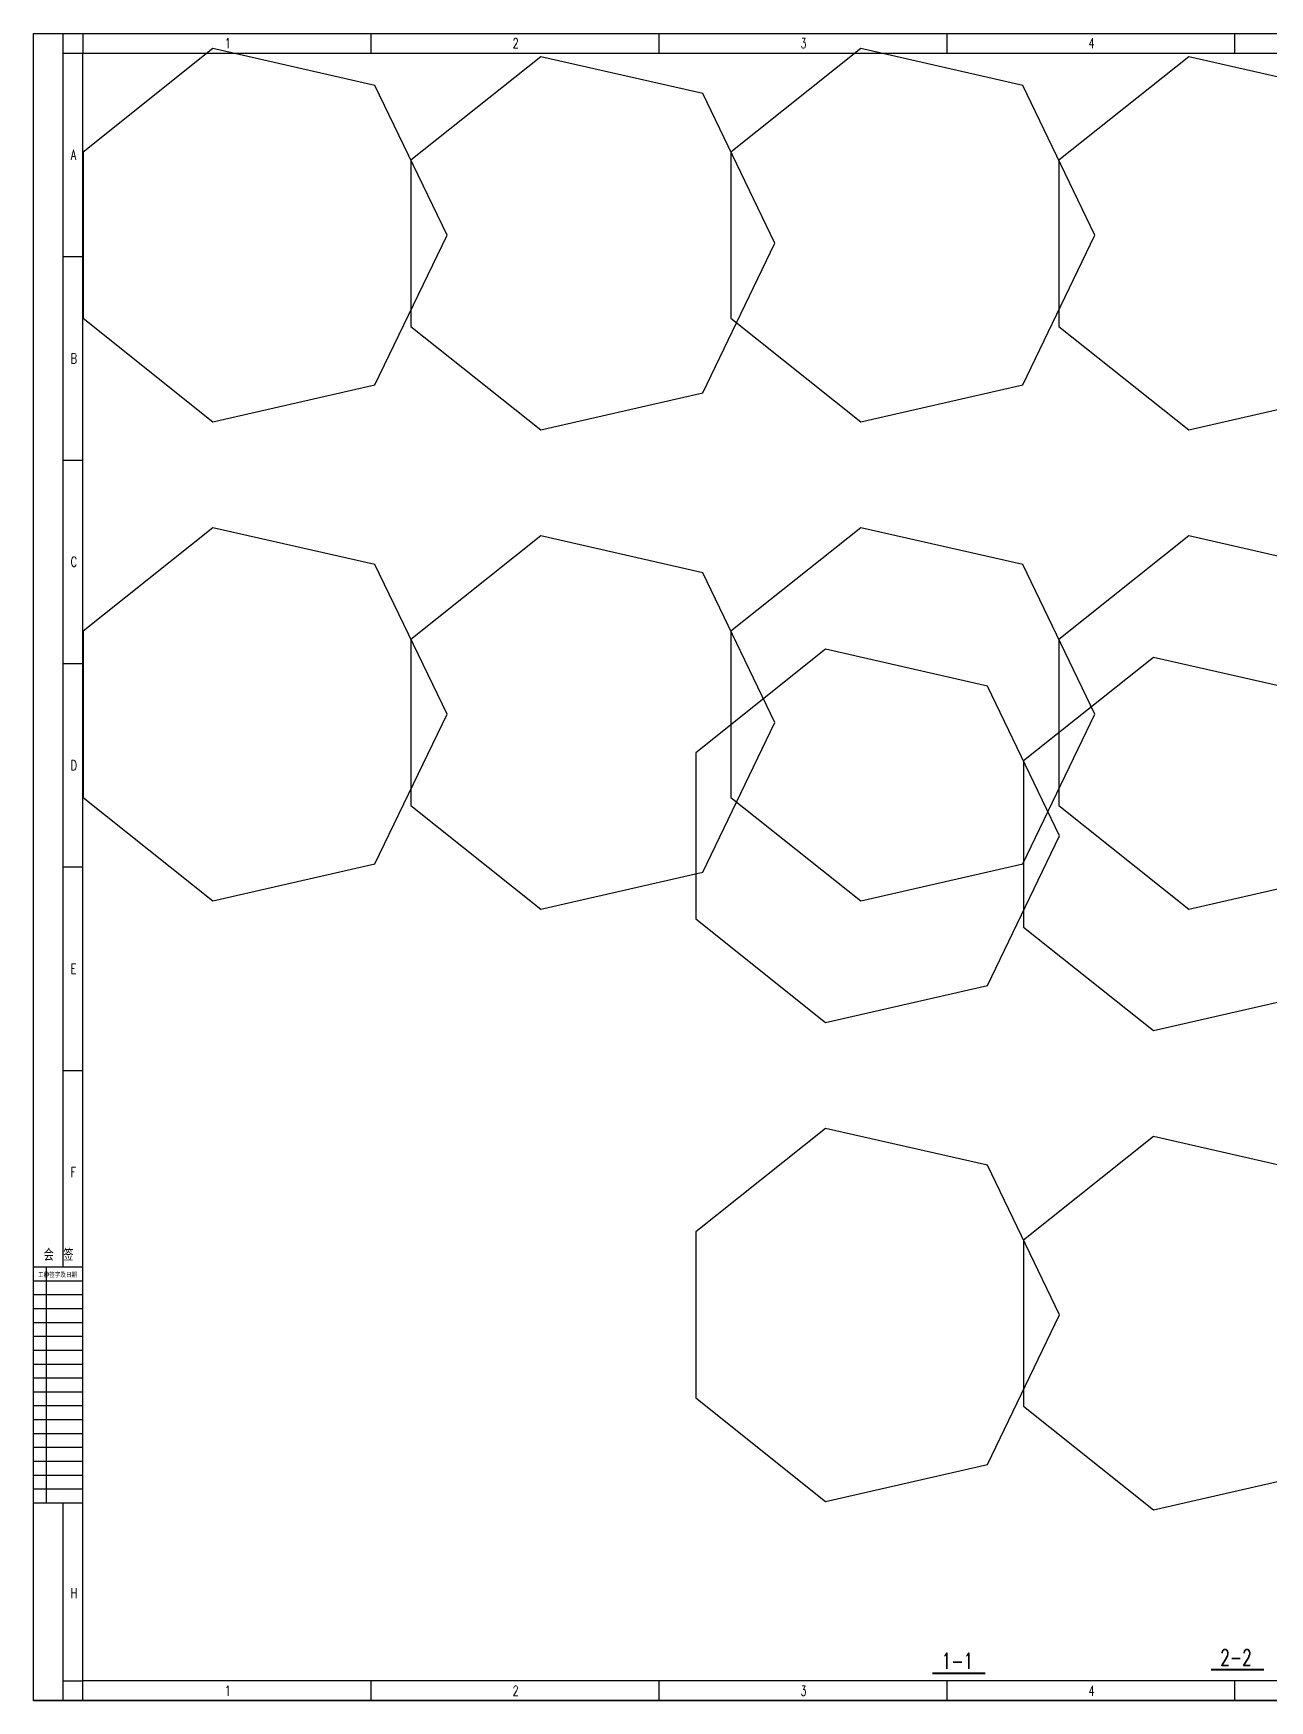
# Model space of a CAD drawing. Extents: x -383207 to 558143, y -95136 to 11777.
# Drawn here: x 372484 to 388071, y -93974 to -72949 of the extents above; entities that cross this region are included whole.
import ezdxf
from ezdxf.enums import TextEntityAlignment as Align

# ---------------------------------------------------------------- set-up
doc = ezdxf.new("R2010")
doc.units = 0
doc.linetypes.add('CONTINOUS', pattern=[0])
doc.layers.get('0').update_dxf_attribs({"linetype": 'CONTINUOUS'})
for name, color, linetype in [('B版云线202106', 2, 'CONTINUOUS'), ('C77(文本)', 7, 'CONTINUOUS'), ('图框', 4, 'CONTINOUS'), ('文字', 4, 'CONTINUOUS')]:
    doc.layers.add(name, color=color, linetype=linetype)
doc.styles.add('HZ', font='TXT.shx', dxfattribs={"width": 0.7, "bigfont": 'hz.shx'})
doc.styles.add('romand', font='romand.shx', dxfattribs={"width": 0.7, "height": 200, "bigfont": 'OCHINESE.shx'})

# ---------------------------------------------------------------- blocks, each defined once
blk = doc.blocks.new('tk1')
at = {"color": 0}
for p, q in [((46134, -557127), (45509, -557127)), ((45676, -560102), (45676, -557127)), ((46134, -557302), (45509, -557302)), ((46134, -557477), (45509, -557477)), ((46134, -557652), (45509, -557652)), ((46134, -557827), (45509, -557827)), ((46134, -558002), (45509, -558002)), ((46134, -558177), (45509, -558177)), ((46134, -558352), (45509, -558352)), ((46134, -558527), (45509, -558527)), ((46134, -558702), (45509, -558702)), ((46134, -558877), (45509, -558877)), ((46134, -559052), (45509, -559052)), ((46134, -559227), (45509, -559227)), ((46134, -559402), (45509, -559402)), ((46134, -559577), (45509, -559577)), ((46134, -559752), (45509, -559752)), ((46134, -559927), (45509, -559927)), ((46134, -560102), (45509, -560102))]:
    blk.add_line(p, q, dxfattribs=at)
at = {"color": 4, "flags": 128}
for points in [[(45509, -562593), (45509, -541568)], [(45509, -541568), (82684, -541568)], [(46134, -541568), (46134, -541818)], [(49764, -541568), (49764, -541818)], [(53394, -541568), (53394, -541818)], [(57024, -541568), (57024, -541818)], [(60654, -541568), (60654, -541818)], [(64284, -541568), (64284, -541818)], [(67914, -541568), (67914, -541818)], [(71544, -541568), (71544, -541818)], [(75174, -541568), (75174, -541818)], [(78804, -541568), (78804, -541818)], [(82434, -541568), (82434, -541818)], [(82684, -541568), (82684, -562593)], [(45884, -541818), (46134, -541818)], [(49764, -562343), (49764, -562593)], [(53394, -562343), (53394, -562593)], [(57024, -562343), (57024, -562593)], [(60654, -562343), (60654, -562593)], [(64284, -562343), (64284, -562593)], [(67914, -562343), (67914, -562593)], [(71544, -562343), (71544, -562593)], [(75174, -562343), (75174, -562593)], [(78804, -562343), (78804, -562593)], [(82684, -562593), (45509, -562593)]]:
    blk.add_lwpolyline(points, dxfattribs=at)
at = {"color": 4}
blk.add_lwpolyline([(45884, -557127), (45884, -541568)], dxfattribs=at)
at = {"flags": 128}
for points in [[(45884, -541818), (46134, -541818)], [(82434, -541818), (82684, -541818)], [(45884, -544383), (46134, -544383)], [(82434, -544383), (82684, -544383)], [(45884, -546949), (46134, -546949)], [(82434, -546949), (82684, -546949)], [(45884, -549515), (46134, -549515)], [(82434, -549515), (82684, -549515)], [(45884, -552080), (46134, -552080)], [(82434, -552080), (82684, -552080)], [(45884, -554646), (46134, -554646)], [(82434, -554646), (82684, -554646)], [(82434, -557211), (82684, -557211)], [(82434, -559777), (82684, -559777)], [(45884, -562343), (46134, -562343)], [(46134, -562593), (46134, -562343)], [(82432, -562593), (82432, -562343)], [(82434, -562343), (82684, -562343)]]:
    blk.add_lwpolyline(points, dxfattribs=at)
blk.add_lwpolyline([(46134, -541818), (82432, -541818), (82432, -562343), (46134, -562343)], close=True)
blk.add_lwpolyline([(45884, -562593), (45884, -560102)])
at = {"layer": 'C77(文本)', "color": 4}
for p in [(77932, -541818), (82432, -554137)]:
    blk.add_line(p, (82432, -541818), dxfattribs=at)
at = {"color": 0, "style": 'HZ', "width": 0.7}
for s, p in [('1', (47922, -541755)), ('2', (51552, -541755)), ('3', (55182, -541755)), ('4', (58812, -541755)), ('5', (62442, -541755)), ('6', (66072, -541755)), ('7', (69702, -541755)), ('8', (73332, -541755)), ('9', (76962, -541755)), ('10', (80592, -541755)), ('A', (45980, -543163)), ('A', (82530, -543163)), ('B', (45980, -545729)), ('B', (82530, -545729)), ('C', (45980, -548294)), ('C', (82530, -548294)), ('D', (45980, -550860)), ('D', (82530, -550860)), ('E', (45980, -553426)), ('E', (82530, -553426)), ('F', (45980, -555991)), ('F', (82530, -555991)), ('G', (82530, -558557)), ('H', (82530, -561123)), ('H', (45980, -561299)), ('1', (47922, -562530)), ('2', (51552, -562530)), ('3', (55182, -562530)), ('4', (58812, -562530)), ('5', (62442, -562530)), ('6', (66072, -562530)), ('7', (69702, -562530)), ('8', (73332, -562530)), ('9', (76962, -562530)), ('10', (80592, -562530))]:
    blk.add_text(s, height=125, dxfattribs=at).set_placement(p)
at = {"color": 0, "style": 'HZ', "width": 0.9}
blk.add_text('会 签  ', height=150, dxfattribs=at).set_placement((45947, -557047), align=Align.CENTER)
at = {"layer": '图框', "color": 3, "style": 'HZ', "width": 0.9}
blk.add_text('工种签字及日期', height=60, dxfattribs=at).set_placement((45814, -557256), align=Align.CENTER)

msp = doc.modelspace()

# ---------------------------------------------------------------- linework, layer by layer
for points in [[(372483.6, -72948.5), (409658.6, -72948.5), (409658.6, -93973.5), (372483.6, -93973.5)], [(377699.1, -75492.5), (376790.4, -73605.4), (374748.4, -73139.3), (373110.8, -74445.2), (373110.8, -76539.7), (374748.4, -77845.6), (376790.4, -77379.6)], [(385867.1, -75492.5), (384958.3, -73605.4), (382916.3, -73139.3), (381278.8, -74445.2), (381278.8, -76539.7), (382916.3, -77845.6), (384958.3, -77379.6)], [(381833, -75596.2), (380924.3, -73709.1), (378882.3, -73243.1), (377244.7, -74549), (377244.7, -76643.4), (378882.3, -77949.3), (380924.3, -77483.3)], [(390001, -75596.2), (389092.2, -73709.1), (387050.2, -73243.1), (385412.7, -74549), (385412.7, -76643.4), (387050.2, -77949.3), (389092.2, -77483.3)], [(377699.1, -81535.4), (376790.4, -79648.4), (374748.4, -79182.3), (373110.8, -80488.2), (373110.8, -82582.7), (374748.4, -83888.6), (376790.4, -83422.5)], [(385867.1, -81535.4), (384958.3, -79648.4), (382916.3, -79182.3), (381278.8, -80488.2), (381278.8, -82582.7), (382916.3, -83888.6), (384958.3, -83422.5)], [(381833, -81639.2), (380924.3, -79752.1), (378882.3, -79286), (377244.7, -80591.9), (377244.7, -82686.4), (378882.3, -83992.3), (380924.3, -83526.2)], [(390001, -81639.2), (389092.2, -79752.1), (387050.2, -79286), (385412.7, -80591.9), (385412.7, -82686.4), (387050.2, -83992.3), (389092.2, -83526.2)], [(385422.9, -83066.8), (384514.1, -81179.7), (382472.1, -80713.7), (380834.6, -82019.6), (380834.6, -84114.1), (382472.1, -85420), (384514.1, -84953.9)], [(389556.8, -83170.5), (388648, -81283.5), (386606, -80817.4), (384968.5, -82123.3), (384968.5, -84217.8), (386606, -85523.7), (388648, -85057.6)], [(385422.9, -89109.8), (384514.1, -87222.7), (382472.1, -86756.6), (380834.6, -88062.5), (380834.6, -90157), (382472.1, -91462.9), (384514.1, -90996.8)], [(389556.8, -89213.5), (388648, -87326.4), (386606, -86860.3), (384968.5, -88166.2), (384968.5, -90260.7), (386606, -91566.6), (388648, -91100.6)]]:
    msp.add_lwpolyline(points, close=True)
at = {"layer": '文字', "color": 4, "const_width": 25, "flags": 128}
for points in [[(384487.9, -93627.2), (383819.4, -93627.2)], [(388000.2, -93583.5), (387331.7, -93583.5)]]:
    msp.add_lwpolyline(points, dxfattribs=at)

# ---------------------------------------------------------------- block references
at = {"layer": 'B版云线202106'}
msp.add_blockref('tk1', (326974.8, 468619.2), dxfattribs=at)

# ---------------------------------------------------------------- texts
at = {"layer": '文字', "color": 4, "style": 'romand', "width": 0.7}
for s, p in [('2-2', (387448.3, -93529.2)), ('1-1', (383936, -93572.8))]:
    msp.add_text(s, height=200, dxfattribs=at).set_placement(p)

doc.saveas('drawing.dxf')
